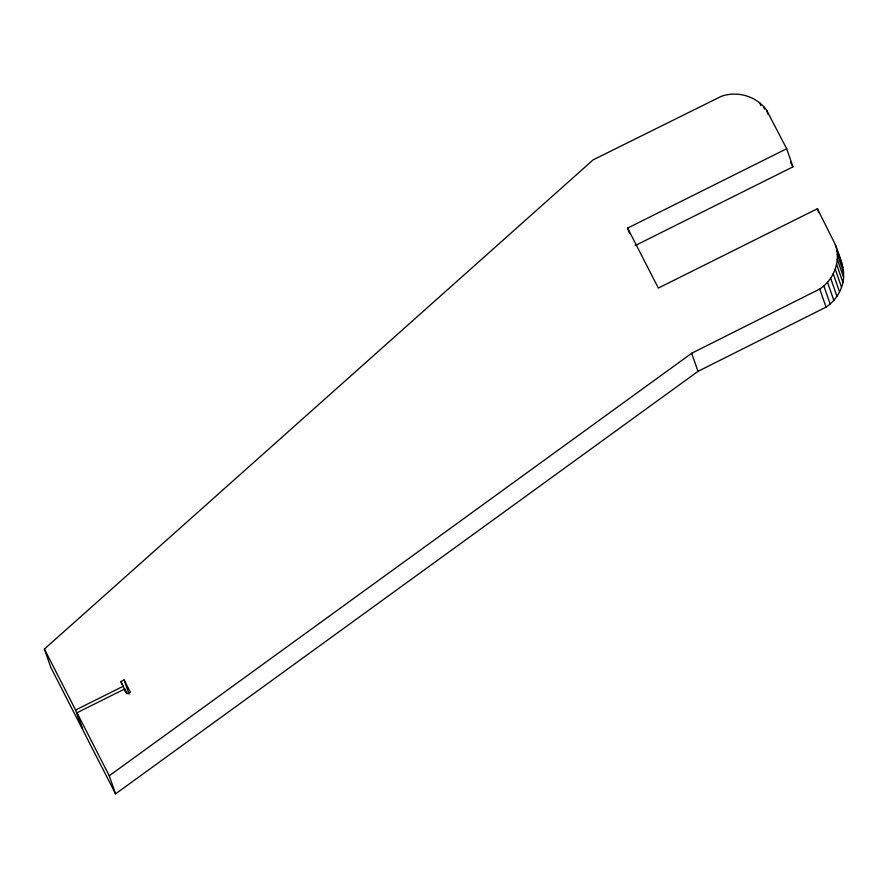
<?xml version="1.0" encoding="UTF-8"?>
<svg xmlns="http://www.w3.org/2000/svg" width="888" height="888" viewBox="0 0 888 888"><rect width="100%" height="100%" fill="white"/><g stroke="black" fill="none" stroke-linecap="round" stroke-linejoin="round"><path stroke-width="1.33" d="M835.308 244.511C840.215 257.942 847.152 272.838 841.547 287.246C838.661 295.316 833.122 302.32 826.04 307.126L697.979 371.373L115.551 793.883L109.246 775.779L691.685 353.269L819.735 289.022C834.021 279.764 841.158 260.684 835.308 244.511L817.382 208.736L658.33 288.078L627.627 228.083L786.679 148.729L766.71 110.434C756.909 96.148 737.273 90.543 721.156 96.392L593.129 159.873L44.4 649.061L50.705 667.154L81.896 728.116L75.591 710.023L44.4 649.061M635.164 245.576L792.984 166.833L786.679 148.729M121.823 684.126L120.923 681.54L124.098 679.953L130.336 692.14L127.162 693.728L124.709 688.955L77.001 712.764L83.294 730.857L115.551 793.883M75.591 710.023L123.31 686.213L120.923 681.54M790.487 162.049L792.984 166.833M77.001 712.764L109.246 775.779M838.516 256.443L841.613 262.604M836.629 249.317L842.934 267.421M837.295 254.279L843.6 272.383M837.284 259.296L843.589 277.389M817.382 208.736L818.736 212.621M836.596 264.28L842.901 282.373M835.253 269.142L841.547 287.246M833.255 273.815L839.56 291.919M830.669 278.222L836.962 296.315M827.505 282.262L833.81 300.366M766.71 110.434L768.053 114.308M763.569 106.527L764.468 109.102M823.842 285.881L830.147 303.985M759.917 103.052L760.816 105.639M819.735 289.022L826.04 307.126M691.685 353.269L697.979 371.373M627.627 228.083L629.426 233.255M124.098 679.953L129.049 694.172M124.709 688.955L126.063 692.84M123.31 686.213L125.108 691.386"/></g></svg>
